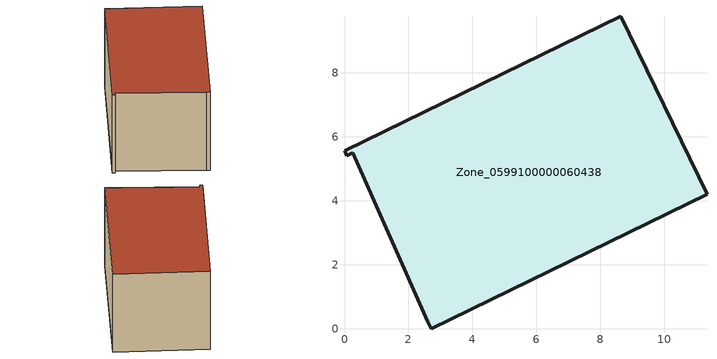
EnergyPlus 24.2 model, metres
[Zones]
Zone_0599100000060438
 floor ground (C_G): 2.61,0.22 0.26,5.5 0.08,5.41 0,5.57 8.64,9.77 11.34,4.21 2.71,0 z0
 wall outside (C_F): 2.71,0 11.34,4.21 8.64,9.77 0,5.57 0.08,5.41 0.26,5.5 2.61,0.22 2.71,0 z0:5.97
 roof outside (C_R): 2.61,0.22 2.71,0 11.34,4.21 8.64,9.77 0,5.57 0.08,5.41 0.26,5.5 z5.97
[BUILDING]
Pand.0599100000060438: North Axis=0; Terrain=City; Loads Convergence Tolerance Value=0.04; Temperature Convergence Tolerance Value=0.4; Solar Distribution=FullExterior; Maximum Number of Warmup Days=25; Minimum Number of Warmup Days=1
[Site:Location]
Rotterdam.The.Hague.AP_ZH_NLD Design_Conditions: Latitude=51.96; Longitude=4.45; Time Zone=1; Elevation=-4.5
[SITE:GROUNDTEMPERATURE:BUILDINGSURFACE]
18, 18, 18, 18, 18, 18, 18, 18, 18, 18, 18, 18
[MATERIAL] Thermal Absorptance=0.9; Solar Absorptance=0.7; Visible Absorptance=0.7
Name | Roughness | Thickness | Conductivity | Density | Specific Heat
G.TI.1965-1974 | MediumSmooth | 0.15 | 0.882353 | 540 | 1210
F.TI.1965-1974 | Rough | 0.3 | 0.697674 | 1920 | 840
R.TI.1965-1974 | MediumRough | 0.2 | 0.232558 | 1500 | 1000
[CONSTRUCTION]
C_G: G.TI.1965-1974
C_F: F.TI.1965-1974
C_R: R.TI.1965-1974
[ZONE]
Zone_0599100000060438: Type=1; Multiplier=1; Ceiling Height=Autocalculate; Volume=Autocalculate; Floor Area=autocalculate; Part of Total Floor Area=Yes
[ZONEINFILTRATION:DESIGNFLOWRATE]
Infil_Zone_0599100000060438: Zone or ZoneList or Space or SpaceList=Zone_0599100000060438; Schedule=AlwaysOn; Design Flow Rate Calculation Method=Flow/Area; Flow Rate per Floor Area=0.003; Constant Term Coefficient=1; Temperature Term Coefficient=0; Velocity Term Coefficient=0; Velocity Squared Term Coefficient=0
[HVACTEMPLATE:ZONE:IDEALLOADSAIRSYSTEM]
Zone_0599100000060438: Maximum Heating Supply Air Temperature=50; Minimum Cooling Supply Air Temperature=13; Maximum Heating Supply Air Humidity Ratio=0.0156; Minimum Cooling Supply Air Humidity Ratio=0.0077; Heating Limit=NoLimit; Cooling Limit=NoLimit; Dehumidification Control Type=ConstantSensibleHeatRatio; Cooling Sensible Heat Ratio=0.7; Dehumidification Setpoint=60; Humidification Control Type=None; Humidification Setpoint=30; Outdoor Air Method=None; Outdoor Air Flow Rate per Person=0.00944; Outdoor Air Flow Rate per Zone Floor Area=0; Outdoor Air Flow Rate per Zone=0; Demand Controlled Ventilation Type=None; Outdoor Air Economizer Type=NoEconomizer; Heat Recovery Type=None; Sensible Heat Recovery Effectiveness=0.7; Latent Heat Recovery Effectiveness=0.65
[ZONECONTROL:THERMOSTAT]
ThermostatControl_Zone_0599100000060438: Zone or ZoneList=Zone_0599100000060438; Control Type Schedule=DualSetpointControlType; Control 1=Thermostat_Zone_0599100000060438; Temperature Difference Between Cutout And Setpoint=0
[THERMOSTATSETPOINT:DUALSETPOINT]
Thermostat_Zone_0599100000060438: Heating Setpoint Temperature Schedule=HeatingSetpoint_Zone_0599100000060438; Cooling Setpoint Temperature Schedule=CoolingSetpoint_Zone_0599100000060438
[SCHEDULE:COMPACT]
HeatingSetpoint_Zone_0599100000060438: Through: 12/31, For: AllDays, Until: 24:00, 21
CoolingSetpoint_Zone_0599100000060438: Through: 12/31, For: AllDays, Until: 24:00, 24
DualSetpointControlType: Through: 12/31, For: AllDays, Until: 24:00, 4
AlwaysOn: Through: 12/31, For: AllDays, Until: 24:00, 1
